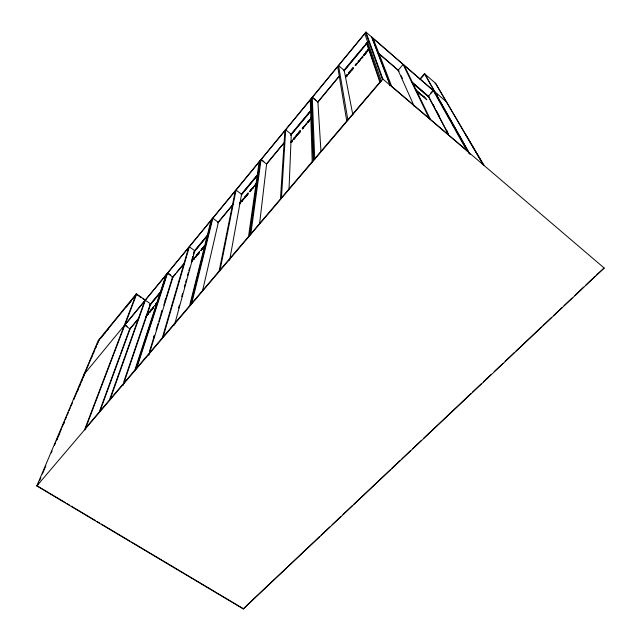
<?xml version="1.0" encoding="UTF-8"?>
<svg xmlns="http://www.w3.org/2000/svg" width="641" height="641" viewBox="0 0 641 641"><rect width="100%" height="100%" fill="white"/><g stroke="black" fill="none" stroke-linecap="round" stroke-linejoin="round"><path stroke-width="0.96" d="M295.894 135.636L297.504 133.697L297.809 134.041L296.15 136.309L297.873 134.257L297.672 134.722L295.781 136.845L297.184 134.249M289.027 189.207L291.278 134.29L311.478 109.907M281.463 197.797L285.694 129.819L291.278 134.29M280.446 198.998L284.876 130.812M145.635 300.236L136.325 293.802L98.321 340.403L36.817 485.958L243.3 608.95L249.782 602.548M259.533 224.182L266.64 163.703M250.775 234.374L261.087 159.377L263.86 161.54M249.429 235.96L259.998 160.699M249.798 235.527L260.294 160.338M255.967 185.001C253.307 187.164 254.886 184.904 256.584 182.917M248.444 237.114L259.204 161.66M229.646 260.182L241.577 194.295L257.201 175.434M220.087 269.949L236.048 190.097L241.577 194.295M219.142 271.055L235.279 191.034M202.396 291.519L218.461 221.882M156.917 303.497L157.414 302.4M191.563 303.962L212.972 217.812M190.313 305.437L211.947 219.054M190.649 305.036L212.219 218.717M189.399 306.502L211.201 219.959M174.464 325.075L194.808 250.767L207.868 234.991M178.559 308.073L179.352 305.204M181.715 296.591L182.509 293.722M184.344 287.032L185.137 284.163M185.666 282.248L186.451 279.38M187.501 275.55L188.294 272.681M188.815 270.774L189.608 267.898M191.451 261.207L192.765 256.424M193.294 254.509L194.079 251.641M163.183 336.846L189.343 246.809L194.808 250.767M162.301 337.879L188.614 247.69M148.856 355.17L173.078 276.68M153.439 338.079L154.329 335.211M161.139 313.225L162.029 310.356M164.993 300.797L165.883 297.929M149.593 351.1L154.329 335.812M156.1 330.083L158.175 323.393M158.768 321.486L162.021 310.973M163.792 305.244L165.867 298.554M166.46 296.639L172.373 277.529M135.74 369.569L166.948 273.691M136.589 368.567L167.654 272.842L170.754 275.037M134.578 370.931L165.987 274.869M135.427 369.937L166.684 274.011M151.532 310.14L153.239 308.241L152.302 308.449L153.672 306.662L151.941 309.026L152.854 308.545M123.064 385.377L150.715 303.994L161.292 291.222M123.881 381.571L150.034 304.828M110.268 399.047L145.315 300.268L150.715 303.994M109.451 400L144.634 301.094M99.828 410.448L120.019 355.338M120.7 353.471L129.594 329.186L137.895 319.162M99.9 411.434L130.259 328.384M191.371 261.632L192.484 260.07L191.443 262.193M85.421 428.709L124.907 324.755L127.198 326.309M124.963 324.875L136.669 294.043L132.054 299.7M136.325 293.802L84.628 429.638L85.085 429.919M37.763 485.037L38.925 482.28M39.702 480.446L40.864 477.689M42.41 474.02L45.896 465.751M51.32 452.891L52.097 451.056M54.421 445.543L55.583 442.787M56.352 440.952L57.514 438.196M58.291 436.353L59.453 433.596M60.23 431.762L61.392 429.005M62.161 427.17L64.485 421.658M65.262 419.823L66.424 417.067M67.201 415.232L68.363 412.475M69.132 410.633L70.294 407.884M71.071 406.041L72.617 402.372M73.787 399.615L79.981 384.921M80.758 383.078L81.92 380.321M82.689 378.486L84.243 374.817L83.883 374.576L365.931 32.05L446.625 102.023M84.62 373.911L91.831 356.821M92.969 354.12L93.722 352.318M94.86 349.617L95.998 346.925M96.759 345.122L97.897 342.422M57.001 439.718L58.163 436.97M58.94 435.127L60.094 432.379M63.579 424.11L64.356 422.275M77.513 391.058L78.675 388.302M79.444 386.467L80.606 383.711M81.383 381.876L82.545 379.119M83.314 377.285L84.476 374.528M91.679 357.438L92.817 354.737M93.57 352.943L94.708 350.242M95.469 348.448L96.607 345.747M97.36 343.953L98.498 341.252M99.259 340.139L99.467 339.626M204.96 245.807C205.176 243.444 200.745 251.753 204.848 246.032M256.079 184.175L255.006 185.529L256.088 183.775M239.389 203.485L241.088 201.482L239.438 204.455M244.397 197.885L244.181 198.494L245.767 196.539L243.796 198.982L245.615 195.769L244.269 197.877M150.162 311.318L149.874 312.039L151.276 310.268L149.529 312.496L151.46 309.13L150.106 311.238M191.387 261.264L192.845 259.637L191.322 262.473M146.46 315.284L147.029 314.731L145.819 316.991M311.189 118.465L310.212 119.362L311.173 117.768M367.87 50.294L366.019 53.203L367.253 50.976L365.715 52.121L367.83 50.198M146.541 315.035L147.366 314.322L145.876 317.103M311.157 118.657L309.819 119.907L311.302 117.471M196.058 256.801L197.124 255.158L195.249 257.474L197.148 254.189L195.617 257.009L195.986 256.745M201.627 250.102L202.933 247.53L201.202 249.261L202.62 247.907L200.825 250.727L202.42 248.532L201.202 250.27L201.546 250.062M131.06 300.909L98.658 340.627L98.321 340.403M101.15 337.815L103.041 335.499M104.299 333.953L105.565 332.407M107.456 330.091L108.714 328.545M126.261 307.047L131.261 300.925M132.511 299.395L133.753 297.865M165.819 275.366L124.699 325.299L130.059 328.929L138.801 318.385M211.081 220.408L167.493 273.338L172.926 277.184L184.127 263.659M259.148 162.053L212.86 218.252L218.357 222.331L232.699 205.016M310.276 99.964L261.031 159.761L266.592 164.096L284.179 142.863M364.777 33.789L312.287 97.528L317.904 102.143L339.514 76.055M155.587 304.122L155.282 304.571L156.564 303.289L154.785 306.182L156.829 302.856L155.635 304.09M149.393 305.284L160.01 292.456M172.109 277.849L175.57 273.675M176.844 272.137L183.871 263.651M194.568 250.735L206.859 235.896M217.708 222.788L232.907 204.431M241.144 194.487L256.504 175.938M266.472 163.904L283.683 143.127M290.493 134.898L310.829 110.348M317.672 102.079L338.744 76.632M343.68 70.67L360.811 49.99M362.085 48.452L364.04 46.096M365.25 44.622L367.197 42.274M352.862 114.931L344.201 70.39L367.95 41.721M149.754 305.541L160.611 292.44M193.814 252.354L207.227 236.168M241.521 194.776L257.353 175.666M290.87 135.203L311.101 110.789M344.065 70.991L368.271 41.777M85.726 427.892L134.826 370.178M136.837 367.814L189.576 305.821M191.731 303.281L248.532 236.513M250.863 233.773L312.207 161.66M314.723 158.696L381.187 80.574M36.817 485.958L382.909 79.091L604.183 268.042L243.3 608.95M389.608 85.686L390.04 85.181L371.596 36.962M419.935 78.923L424.494 73.683L435.744 83.482L483.618 165.049M420.28 79.22L424.831 73.979L469.068 152.63L468.627 153.103L470.109 154.369M435.095 83.546L435.407 83.186L483.17 164.673M430.672 93.185L433.172 90.357L466.952 150.827M250.599 601.779L319.683 536.501M321.141 535.131L329.867 526.886M332.046 524.827L340.78 516.574M342.959 514.515L352.414 505.581M353.864 504.211L390.225 469.853M391.683 468.483L400.409 460.23M401.867 458.86L410.593 450.615M412.772 448.556L421.498 440.311M423.685 438.244L470.951 393.582M472.409 392.212L481.135 383.967M483.314 381.9L491.318 374.344M494.227 371.596L502.953 363.351M505.132 361.292L514.587 352.358M516.037 350.98L541.493 326.934M542.951 325.556L551.677 317.311M553.856 315.252L561.861 307.696M564.04 305.629L572.036 298.073M574.945 295.325L583.671 287.08M585.858 285.021L595.313 276.087M596.763 274.709L604.183 268.042M247.442 194.391L246.713 194.88L248.227 192.893L246.497 194.848L246.344 195.385L247.634 194.495L246.096 196.499L248.123 194.007L247.698 194.183M36.93 485.694L65.31 502.6M67.033 503.626L69.613 505.156M71.327 506.182L95.413 520.532M97.128 521.558L99.708 523.088M101.43 524.114L129.811 541.02M131.525 542.046L243.324 608.654M137.246 294.892L141.324 297.704M142.951 298.834L145.403 300.525M415.729 89.844L417.187 91.351L415.64 90.02M415.6 89.652L417.668 91.799L415.544 90.052M316.478 100.669L312.271 97.216L314.747 159.2M344.201 70.39L338.56 65.63L347.855 119.755M391.659 86.303L466.68 150.339M465.238 133.737L483.987 165.37M379.336 53.876L398.654 70.55M412.956 82.889L429.518 97.176M378.647 53.459L399.135 71.135M411.867 82.12L428.34 96.334L433.34 90.661L373.102 38.436M412.62 83.282L429.182 97.56L448.275 133.913M435.247 92.841L437.378 94.692M424.494 73.683L468.611 152.246M434.141 91.198L468.162 151.861M433.348 104.82L434.278 106.59M436.609 111.013L439.397 116.317M446.857 130.468L447.787 132.238M428.18 96.022L448.716 135.179M404.11 65.318L430.399 119.37M429.15 118.305L403.109 64.445L398.133 70.27L414.302 106.446M401.17 75.67L402.396 78.394M373.006 38.188L391.811 86.695M371.98 37.298L390.521 85.59M365.931 32.05L382.949 79.212M365.594 32.459L382.477 79.604M364.697 33.556L381.323 80.958M367.037 43.267L380.305 81.719M366.7 43.668L379.897 82.2M337.687 66.688L346.749 121.053M317.88 101.823L320.965 151.476M311.43 98.241L313.681 160.45M311.109 98.626L313.281 160.915M310.268 99.651L312.223 162.165M254.245 186.09L252.225 188.919L254.245 186.09M360.595 59.044L363.014 57.217L362.694 56.152L360.595 59.044M348.768 73.394L350.635 71.319L348.343 74.052L349.978 71.616L348.319 73.066L350.034 70.991L350.499 71.167L348.768 73.394M199.551 251.56L198.101 253.467L199.279 252.842L197.364 255.206L198.838 253.283L197.749 253.956L197.949 253.363L199.551 251.56M298.297 133.945C304.387 127.046 295.277 136.693 300.292 130.548C294.628 136.653 303.249 128.809 298.297 133.945M147.823 314.386L149.073 312.199L147.823 314.386M253.86 186.595L252.602 188.414L253.86 186.595M350.98 70.149L352.838 68.875L351.156 71.063L353.463 68.291L351.484 69.725L353.191 67.585L350.98 70.149M250.102 191.194L251.36 189.56L250.102 191.194M251.857 188.71C248.596 195.088 249.798 189.552 251.857 188.71M243.492 198.766C241.945 203.726 240.183 200.553 243.492 198.766M149.449 311.814L147.534 314.947L149.449 311.814M294.948 137.454C293.915 140.9 293.129 137.543 294.948 137.454M308.938 120.812L307.696 122.471L308.938 120.812M304.291 126.189C301.582 131.774 301.43 127.439 304.291 126.189M292.432 140.483C291.415 143.88 290.637 140.539 292.432 140.483M194.712 257.482L193.51 259.629L194.712 257.482M347.454 74.965C346.22 78.418 345.635 74.596 347.454 74.965M155.122 305.589L156.292 303.922L155.122 305.589M355.523 65.134L356.973 63.579L355.523 65.134M306.478 123.769L305.092 125.524L306.478 123.769M293.266 139.297C295.389 140.067 296.278 133.552 293.266 139.297M243.107 199.287L241.889 201.266L243.107 199.287M290.758 142.31C292.841 143.119 293.778 136.565 290.758 142.31M306.895 123.264L304.699 126.069L306.895 123.264M303.834 126.974L302.52 128.689L303.834 126.974M240.752 202.115L239.502 204.046L240.752 202.115M307.255 122.687L309.331 121.237L309.291 119.875L307.255 122.687M357.43 63.058C354.201 68.651 354.553 63.611 357.43 63.058M204.759 245.751L203.526 247.546L204.759 245.751M347.887 74.468C345.267 79.965 344.882 74.556 347.887 74.468M362.421 57.097L361.067 58.716L362.421 57.097M365.274 53.66L363.792 55.438L365.274 53.66M420.103 93.826L418.525 92.328L420.055 93.858M195.072 257.121C193.109 262.329 192.212 258.531 195.072 257.121M359.793 60.246L358.295 61.961L359.793 60.246M365.723 53.155C362.798 58.331 362.63 54.333 365.723 53.155M360.242 59.749C357.293 64.925 357.205 60.871 360.242 59.749M423.236 96.519L421.538 94.924L423.236 96.519M423.725 96.959L421.057 94.483L423.725 96.959M368.15 49.189L367.686 49.75L368.03 50.783L368.503 50.214L368.15 49.189M418.084 91.903L420.897 94.916L418.084 91.903M425.239 98.265L423.533 96.278L426.834 99.828L425.239 98.265"/></g></svg>
